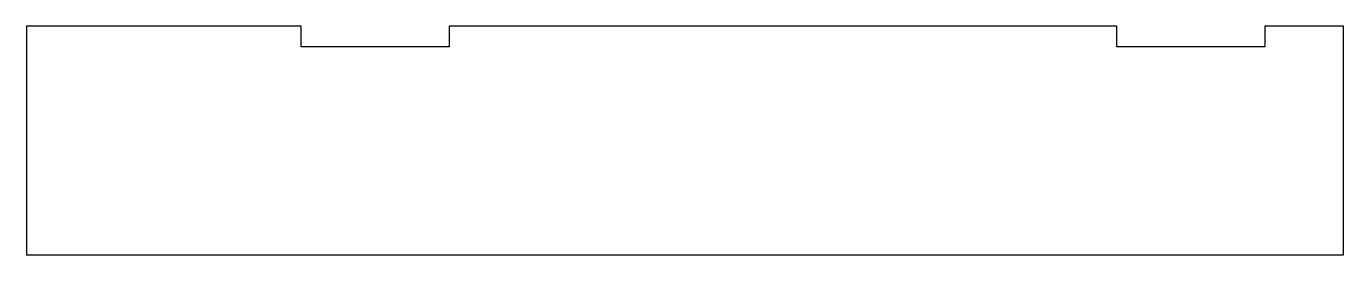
# Model space of a CAD drawing. Header units: metres. Extents: x -18.5 to 13.8, y -1.1 to 46.5.
# Drawn here: x -18.55 to 13.75, y -1.1 to 4.5 of the extents above.
import ezdxf

# ---------------------------------------------------------------- set-up
doc = ezdxf.new("R2010")
doc.units = ezdxf.units.M

msp = doc.modelspace()

# ---------------------------------------------------------------- linework, layer by layer
for p, q in [((-14.627, 4.505), (-18.55, 4.505)), ((-18.55, 4.505), (-18.55, 3.918)), ((-11.814, 4.505), (-14.627, 4.505)), ((-11.814, 4), (-11.814, 4.505)), ((-1.294, 4.505), (-8.186, 4.505)), ((-8.186, 4.505), (-8.186, 4)), ((8.186, 4.505), (-1.294, 4.505)), ((8.186, 4), (8.186, 4.505)), ((12.532, 4.505), (11.814, 4.505)), ((11.814, 4.505), (11.814, 4)), ((13.75, 4.505), (12.532, 4.505)), ((13.75, 3.652), (13.75, 4.505)), ((-18.55, 3.918), (-18.55, 3.9)), ((-18.55, 3.9), (-18.55, 3.885)), ((-18.55, 3.885), (-18.55, 0.059)), ((-9.976, 4), (-11.814, 4)), ((-8.186, 4), (-9.976, 4)), ((10.024, 4), (8.186, 4)), ((11.814, 4), (10.024, 4)), ((13.75, -1.1), (13.75, 3.652)), ((-18.55, 0.059), (-18.55, -0.066)), ((-18.55, -0.066), (-18.55, -0.16)), ((-18.55, -0.16), (-18.55, -0.217)), ((-18.55, -0.217), (-18.55, -0.759)), ((-18.55, -0.759), (-18.55, -0.792)), ((-18.55, -0.792), (-18.55, -0.803)), ((-18.55, -0.803), (-18.55, -1.1)), ((-18.55, -1.1), (-17.14, -1.1)), ((-17.14, -1.1), (-12.418, -1.1)), ((-12.418, -1.1), (-12.195, -1.1)), ((-12.195, -1.1), (-11.899, -1.1)), ((-11.899, -1.1), (-11.547, -1.1)), ((-11.547, -1.1), (-11.166, -1.1)), ((-11.166, -1.1), (-10.79, -1.1)), ((-10.79, -1.1), (-10.456, -1.1)), ((-10.456, -1.1), (-10.197, -1.1)), ((-10.197, -1.1), (-10.035, -1.1)), ((-10.035, -1.1), (-5.859, -1.1)), ((-10.035, -1.1), (-10.035, -1.1)), ((-5.859, -1.1), (-5.023, -1.1)), ((-5.023, -1.1), (9.674, -1.1)), ((9.674, -1.1), (9.778, -1.1)), ((9.778, -1.1), (9.976, -1.1)), ((9.976, -1.1), (10.254, -1.1)), ((10.254, -1.1), (10.588, -1.1)), ((10.588, -1.1), (10.945, -1.1)), ((10.945, -1.1), (11.29, -1.1)), ((11.29, -1.1), (11.595, -1.1)), ((11.595, -1.1), (11.835, -1.1)), ((11.835, -1.1), (12.001, -1.1)), ((12.001, -1.1), (13.75, -1.1))]:
    msp.add_line(p, q)

doc.saveas('drawing.dxf')
